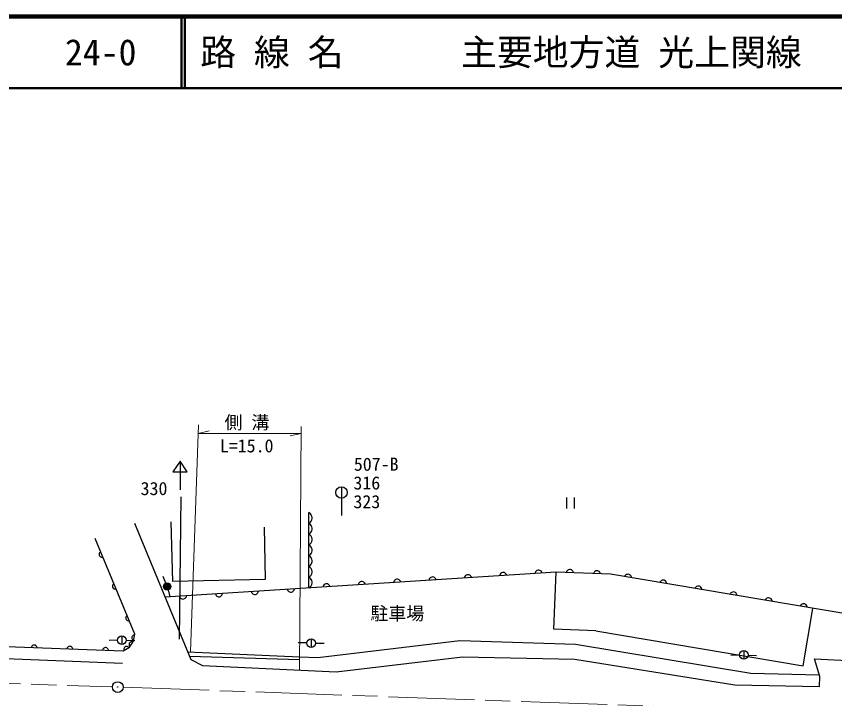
# Model space of a CAD drawing. Units: millimetres, scale not verified. Extents: x 40000 to 680000, y 20000 to 380000.
# Drawn here: x 154754 to 268818, y 284930 to 380000 of the extents above; entities that cross this region are included whole.
import ezdxf
from ezdxf.enums import TextEntityAlignment as Align

# ---------------------------------------------------------------- set-up
doc = ezdxf.new("R2010")
doc.units = ezdxf.units.MM
doc.header["$LTSCALE"] = 1000
doc.linetypes.add('CHAIN', pattern=[18.5, 12, -1.5, 3.5, -1.5])
for name, color, linetype, lineweight in [('M-BGD', 7, 'Continuous', 25), ('M-BMK', 2, 'CHAIN', 13), ('M-BMK-SRVR', 3, 'Continuous', 25), ('M-STR-HTXT', 7, 'Continuous', 13), ('M-STR-STRC', 7, 'Continuous', 25), ('M-TTL', 2, 'Continuous', 140), ('M-TTL-LINE', 7, 'Continuous', 50)]:
    doc.layers.add(name, color=color, linetype=linetype, lineweight=lineweight)
doc.layers.add('M-TTL-TXT', color=7, linetype='Continuous')
doc.styles.add('ＭＳ ゴシック', font='')
doc.styles.get('ＭＳ ゴシック').set_extended_font_data('MS Gothic')

msp = doc.modelspace()

# ---------------------------------------------------------------- linework, layer by layer
at = {"layer": 'M-BGD'}
for p, q in [((231423, 312935), (231423, 311435)), ((232563, 311435), (232563, 312935)), ((195519, 300352), (195519, 310887)), ((195669, 310762), (195519, 310852)), ((195759, 310672), (195669, 310762)), ((195849, 310552), (195759, 310672)), ((195939, 310372), (195849, 310552)), ((195969, 310192), (195939, 310372)), ((171222, 309381), (179060, 290384)), ((176542, 301250), (176351, 309558)), ((195519, 309352), (195669, 309442)), ((195669, 309262), (195519, 309352)), ((195669, 309442), (195759, 309532)), ((195759, 309172), (195669, 309262)), ((195759, 309532), (195849, 309652)), ((195849, 309052), (195759, 309172)), ((195849, 309652), (195939, 309832)), ((195939, 309832), (195969, 310012)), ((195969, 310012), (195969, 310192)), ((189274, 308810), (189441, 301546)), ((195669, 307942), (195759, 308032)), ((195759, 308032), (195849, 308152)), ((195939, 308872), (195849, 309052)), ((195849, 308152), (195939, 308332)), ((195969, 308692), (195939, 308872)), ((195939, 308332), (195969, 308512)), ((195969, 308512), (195969, 308692)), ((171286, 293910), (165715, 307228)), ((195519, 307852), (195669, 307942)), ((195669, 307762), (195519, 307852)), ((195759, 307672), (195669, 307762)), ((195849, 307552), (195759, 307672)), ((195939, 307372), (195849, 307552)), ((195969, 307192), (195939, 307372)), ((195939, 306832), (195969, 307012)), ((195969, 307012), (195969, 307192)), ((195519, 306352), (195669, 306442)), ((195669, 306262), (195519, 306352)), ((195669, 306442), (195759, 306532)), ((195759, 306172), (195669, 306262)), ((195759, 306532), (195849, 306652)), ((195849, 306052), (195759, 306172)), ((195849, 306652), (195939, 306832)), ((195939, 305872), (195849, 306052)), ((195969, 305692), (195939, 305872)), ((166314, 305131), (166301, 305038)), ((166301, 305038), (166308, 304937)), ((166308, 304937), (166358, 304819)), ((166357, 305235), (166314, 305131)), ((166413, 305310), (166357, 305235)), ((166358, 304819), (166424, 304743)), ((166489, 305377), (166413, 305310)), ((166424, 304743), (166500, 304688)), ((166500, 304688), (166604, 304645)), ((166604, 304645), (166697, 304631)), ((166697, 304631), (166798, 304639)), ((195519, 304852), (195669, 304942)), ((195669, 304762), (195519, 304852)), ((195669, 304942), (195759, 305032)), ((195759, 304672), (195669, 304762)), ((195759, 305032), (195849, 305152)), ((195849, 304552), (195759, 304672)), ((195849, 305152), (195939, 305332)), ((195939, 305332), (195969, 305512)), ((195969, 305512), (195969, 305692)), ((195519, 303352), (195669, 303442)), ((195669, 303442), (195759, 303532)), ((195759, 303532), (195849, 303652)), ((195939, 304372), (195849, 304552)), ((195849, 303652), (195939, 303832)), ((195969, 304192), (195939, 304372)), ((195939, 303832), (195969, 304012)), ((195969, 304012), (195969, 304192)), ((230014, 302566), (175478, 299066)), ((195669, 303262), (195519, 303352)), ((195759, 303172), (195669, 303262)), ((195849, 303052), (195759, 303172)), ((195939, 302872), (195849, 303052)), ((195849, 302152), (195939, 302332)), ((195969, 302692), (195939, 302872)), ((195939, 302332), (195969, 302512)), ((195969, 302512), (195969, 302692)), ((222209, 302286), (222155, 302182)), ((222302, 302392), (222209, 302286)), ((222398, 302458), (222302, 302392)), ((222515, 302506), (222398, 302458)), ((222675, 302516), (222515, 302506)), ((222797, 302484), (222675, 302516)), ((222901, 302431), (222797, 302484)), ((223007, 302337), (222901, 302431)), ((223074, 302241), (223007, 302337)), ((227083, 302499), (227051, 302376)), ((227137, 302602), (227083, 302499)), ((227230, 302708), (227137, 302602)), ((227326, 302775), (227230, 302708)), ((227443, 302822), (227326, 302775)), ((227603, 302832), (227443, 302822)), ((227725, 302800), (227603, 302832)), ((227829, 302747), (227725, 302800)), ((227935, 302653), (227829, 302747)), ((228001, 302557), (227935, 302653)), ((228049, 302440), (228001, 302557)), ((229683, 294613), (230014, 302566)), ((237580, 302251), (230014, 302566)), ((231451, 302627), (231406, 302508)), ((231515, 302724), (231451, 302627)), ((231619, 302820), (231515, 302724)), ((231721, 302876), (231619, 302820)), ((231843, 302911), (231721, 302876)), ((232003, 302904), (231843, 302911)), ((232121, 302859), (232003, 302904)), ((232219, 302795), (232121, 302859)), ((232314, 302691), (232219, 302795)), ((232370, 302588), (232314, 302691)), ((232405, 302467), (232370, 302588)), ((235234, 302469), (235189, 302351)), ((235298, 302566), (235234, 302469)), ((235402, 302662), (235298, 302566)), ((235505, 302718), (235402, 302662)), ((235626, 302753), (235505, 302718)), ((235786, 302746), (235626, 302753)), ((235904, 302701), (235786, 302746)), ((236002, 302637), (235904, 302701)), ((236097, 302533), (236002, 302637)), ((236153, 302431), (236097, 302533)), ((236188, 302309), (236153, 302431)), ((175582, 301020), (175198, 301943)), ((189441, 301546), (176542, 301250)), ((195519, 301852), (195669, 301942)), ((195669, 301762), (195519, 301852)), ((195669, 301942), (195759, 302032)), ((195759, 301672), (195669, 301762)), ((195759, 302032), (195849, 302152)), ((195849, 301552), (195759, 301672)), ((195939, 301372), (195849, 301552)), ((195969, 301192), (195939, 301372)), ((195969, 301012), (195969, 301192)), ((202687, 301193), (202591, 301127)), ((202804, 301241), (202687, 301193)), ((202964, 301251), (202804, 301241)), ((203086, 301219), (202964, 301251)), ((203190, 301165), (203086, 301219)), ((203296, 301072), (203190, 301165)), ((207372, 301233), (207340, 301111)), ((207426, 301337), (207372, 301233)), ((207519, 301443), (207426, 301337)), ((207615, 301510), (207519, 301443)), ((207732, 301557), (207615, 301510)), ((207892, 301567), (207732, 301557)), ((208014, 301535), (207892, 301567)), ((208118, 301482), (208014, 301535)), ((208224, 301388), (208118, 301482)), ((208290, 301292), (208224, 301388)), ((208338, 301175), (208290, 301292)), ((212300, 301550), (212268, 301427)), ((212353, 301653), (212300, 301550)), ((212447, 301760), (212353, 301653)), ((212543, 301826), (212447, 301760)), ((212660, 301873), (212543, 301826)), ((212820, 301884), (212660, 301873)), ((212942, 301851), (212820, 301884)), ((213045, 301798), (212942, 301851)), ((213152, 301705), (213045, 301798)), ((213218, 301609), (213152, 301705)), ((213266, 301491), (213218, 301609)), ((217228, 301866), (217195, 301744)), ((217281, 301970), (217228, 301866)), ((217375, 302076), (217281, 301970)), ((217470, 302142), (217375, 302076)), ((217588, 302190), (217470, 302142)), ((217747, 302200), (217588, 302190)), ((217870, 302168), (217747, 302200)), ((217973, 302114), (217870, 302168)), ((218079, 302021), (217973, 302114)), ((218146, 301925), (218079, 302021)), ((218193, 301808), (218146, 301925)), ((222155, 302182), (222123, 302060)), ((223121, 302124), (223074, 302241)), ((271863, 296489), (237580, 302251)), ((239595, 302034), (239536, 301922)), ((239671, 302123), (239595, 302034)), ((239786, 302205), (239671, 302123)), ((239895, 302247), (239786, 302205)), ((240020, 302267), (239895, 302247)), ((240177, 302240), (240020, 302267)), ((240289, 302181), (240177, 302240)), ((240378, 302105), (240289, 302181)), ((240460, 301990), (240378, 302105)), ((240502, 301882), (240460, 301990)), ((240522, 301757), (240502, 301882)), ((244493, 301211), (244433, 301099)), ((244568, 301300), (244493, 301211)), ((244684, 301382), (244568, 301300)), ((244792, 301424), (244684, 301382)), ((244917, 301444), (244792, 301424)), ((245075, 301417), (244917, 301444)), ((245187, 301358), (245075, 301417)), ((245275, 301282), (245187, 301358)), ((245357, 301167), (245275, 301282)), ((245400, 301059), (245357, 301167)), ((168171, 300692), (168158, 300599)), ((168158, 300599), (168166, 300498)), ((168166, 300498), (168215, 300380)), ((168214, 300796), (168171, 300692)), ((168270, 300871), (168214, 300796)), ((168215, 300380), (168282, 300304)), ((168346, 300938), (168270, 300871)), ((168282, 300304), (168357, 300249)), ((168357, 300249), (168461, 300206)), ((168461, 300206), (168554, 300192)), ((168554, 300192), (168655, 300200)), ((175904, 300076), (176165, 299110)), ((192515, 300160), (192563, 300042)), ((192563, 300042), (192629, 299946)), ((193334, 299892), (193427, 299998)), ((193427, 299998), (193481, 300101)), ((193481, 300101), (193513, 300224)), ((195519, 300352), (195669, 300442)), ((195669, 300442), (195759, 300532)), ((195759, 300532), (195849, 300652)), ((195849, 300652), (195939, 300832)), ((195939, 300832), (195969, 301012)), ((197516, 300601), (197484, 300479)), ((197570, 300705), (197516, 300601)), ((197663, 300811), (197570, 300705)), ((197759, 300877), (197663, 300811)), ((197876, 300925), (197759, 300877)), ((198036, 300935), (197876, 300925)), ((198158, 300903), (198036, 300935)), ((198262, 300849), (198158, 300903)), ((198368, 300756), (198262, 300849)), ((198435, 300660), (198368, 300756)), ((198482, 300543), (198435, 300660)), ((202444, 300917), (202412, 300795)), ((202498, 301021), (202444, 300917)), ((202591, 301127), (202498, 301021)), ((203362, 300976), (203296, 301072)), ((203410, 300859), (203362, 300976)), ((245420, 300934), (245400, 301059)), ((249390, 300388), (249331, 300276)), ((249466, 300477), (249390, 300388)), ((249581, 300559), (249466, 300477)), ((249690, 300601), (249581, 300559)), ((249815, 300621), (249690, 300601)), ((249972, 300594), (249815, 300621)), ((250084, 300535), (249972, 300594)), ((250173, 300459), (250084, 300535)), ((250255, 300344), (250173, 300459)), ((250297, 300235), (250255, 300344)), ((250317, 300110), (250297, 300235)), ((177484, 299195), (177532, 299078)), ((177532, 299078), (177598, 298982)), ((177598, 298982), (177704, 298888)), ((177704, 298888), (177808, 298835)), ((178090, 298813), (178207, 298861)), ((178207, 298861), (178303, 298927)), ((178303, 298927), (178396, 299033)), ((178396, 299033), (178450, 299137)), ((178450, 299137), (178482, 299259)), ((182494, 299516), (182542, 299399)), ((182542, 299399), (182608, 299303)), ((182608, 299303), (182714, 299210)), ((182714, 299210), (182818, 299156)), ((182818, 299156), (182940, 299124)), ((182940, 299124), (183100, 299134)), ((183100, 299134), (183217, 299182)), ((183217, 299182), (183313, 299248)), ((183313, 299248), (183407, 299355)), ((183407, 299355), (183460, 299458)), ((183460, 299458), (183492, 299581)), ((187505, 299838), (187552, 299721)), ((187552, 299721), (187619, 299625)), ((187619, 299625), (187725, 299532)), ((187725, 299532), (187828, 299478)), ((187828, 299478), (187951, 299446)), ((187951, 299446), (188110, 299456)), ((188110, 299456), (188228, 299504)), ((188228, 299504), (188324, 299570)), ((188324, 299570), (188417, 299676)), ((188417, 299676), (188470, 299780)), ((188470, 299780), (188503, 299902)), ((192629, 299946), (192735, 299853)), ((192735, 299853), (192839, 299800)), ((192839, 299800), (192961, 299767)), ((192961, 299767), (193121, 299778)), ((193121, 299778), (193238, 299825)), ((193238, 299825), (193334, 299892)), ((254288, 299565), (254228, 299453)), ((254363, 299653), (254288, 299565)), ((254479, 299736), (254363, 299653)), ((254587, 299778), (254479, 299736)), ((254712, 299798), (254587, 299778)), ((254870, 299771), (254712, 299798)), ((254982, 299712), (254870, 299771)), ((255070, 299636), (254982, 299712)), ((255152, 299521), (255070, 299636)), ((255195, 299412), (255152, 299521)), ((255215, 299287), (255195, 299412)), ((259376, 298912), (259261, 298830)), ((259485, 298955), (259376, 298912)), ((259610, 298975), (259485, 298955)), ((259768, 298948), (259610, 298975)), ((259879, 298889), (259768, 298948)), ((259968, 298813), (259879, 298889)), ((177808, 298835), (177930, 298803)), ((177930, 298803), (178090, 298813)), ((259185, 298742), (259126, 298630)), ((259261, 298830), (259185, 298742)), ((260050, 298698), (259968, 298813)), ((260093, 298589), (260050, 298698)), ((260112, 298464), (260093, 298589)), ((264083, 297919), (264023, 297807)), ((264159, 298007), (264083, 297919)), ((264274, 298089), (264159, 298007)), ((264382, 298132), (264274, 298089)), ((264507, 298151), (264382, 298132)), ((264665, 298125), (264507, 298151)), ((264777, 298066), (264665, 298125)), ((264865, 297990), (264777, 298066)), ((264947, 297875), (264865, 297990)), ((264990, 297766), (264947, 297875)), ((265010, 297641), (264990, 297766)), ((264445, 289508), (265789, 297510)), ((170029, 296253), (170015, 296160)), ((170015, 296160), (170023, 296059)), ((170023, 296059), (170072, 295941)), ((170072, 296357), (170029, 296253)), ((170127, 296432), (170072, 296357)), ((170072, 295941), (170139, 295865)), ((170203, 296499), (170127, 296432)), ((170139, 295865), (170214, 295810)), ((170214, 295810), (170319, 295767)), ((170319, 295767), (170411, 295753)), ((170411, 295753), (170512, 295761)), ((80208, 294846), (169663, 291612)), ((235517, 294370), (229683, 294613)), ((235517, 294370), (264445, 289508)), ((169468, 293683), (169468, 292483)), ((170872, 293553), (170847, 293428)), ((170847, 293428), (170859, 293327)), ((170859, 293327), (170891, 293239)), ((170922, 293641), (170872, 293553)), ((170891, 293239), (170953, 293145)), ((170985, 293710), (170922, 293641)), ((171079, 293773), (170985, 293710)), ((171167, 293804), (171079, 293773)), ((171092, 292938), (171286, 293910)), ((171267, 293817), (171167, 293804)), ((195837, 293272), (195837, 292072)), ((156874, 292170), (156839, 292076)), ((156925, 292249), (156874, 292170)), ((157008, 292326), (156925, 292249)), ((157089, 292371), (157008, 292326)), ((157187, 292399), (157089, 292371)), ((157314, 292395), (157187, 292399)), ((157409, 292359), (157314, 292395)), ((157487, 292308), (157409, 292359)), ((157565, 292226), (157487, 292308)), ((157610, 292144), (157565, 292226)), ((157638, 292047), (157610, 292144)), ((161895, 292069), (161844, 291991)), ((161978, 292146), (161895, 292069)), ((162059, 292191), (161978, 292146)), ((162156, 292220), (162059, 292191)), ((162284, 292215), (162156, 292220)), ((162379, 292180), (162284, 292215)), ((162457, 292129), (162379, 292180)), ((162534, 292046), (162457, 292129)), ((162579, 291964), (162534, 292046)), ((167029, 292012), (166947, 291966)), ((167126, 292040), (167029, 292012)), ((167254, 292035), (167126, 292040)), ((167349, 292000), (167254, 292035)), ((168868, 293072), (167668, 293052)), ((169663, 291612), (170533, 292088)), ((169811, 292040), (169764, 291960)), ((169880, 292114), (169811, 292040)), ((169993, 292176), (169880, 292114)), ((170092, 292194), (169993, 292176)), ((170068, 293066), (171267, 293034)), ((170185, 292190), (170092, 292194)), ((170294, 292158), (170185, 292190)), ((170374, 292111), (170294, 292158)), ((170449, 292042), (170374, 292111)), ((170470, 292547), (170466, 292453)), ((170466, 292453), (170489, 292342)), ((170496, 292644), (170470, 292547)), ((170489, 292342), (170530, 292258)), ((170566, 292751), (170496, 292644)), ((170530, 292258), (170592, 292179)), ((170533, 292088), (171092, 292938)), ((170646, 292814), (170566, 292751)), ((170730, 292854), (170646, 292814)), ((170841, 292877), (170730, 292854)), ((170934, 292874), (170841, 292877)), ((171032, 292848), (170934, 292874)), ((170953, 293145), (171022, 293082)), ((171022, 293082), (171110, 293032)), ((195237, 292683), (194037, 292705)), ((196437, 292664), (197637, 292649)), ((196771, 290680), (216566, 293032)), ((216566, 293032), (232676, 292530)), ((232676, 292530), (257123, 288456)), ((161844, 291991), (161808, 291896)), ((162608, 291867), (162579, 291964)), ((166814, 291811), (166778, 291716)), ((166864, 291889), (166814, 291811)), ((166947, 291966), (166864, 291889)), ((167427, 291949), (167349, 292000)), ((167504, 291866), (167427, 291949)), ((167549, 291785), (167504, 291866)), ((167578, 291688), (167549, 291785)), ((169732, 291851), (169729, 291758)), ((169729, 291758), (169747, 291658)), ((169764, 291960), (169732, 291851)), ((178622, 291447), (194230, 290774)), ((255551, 291001), (254352, 290953)), ((256150, 291626), (256150, 290426)), ((256750, 291004), (257949, 290961)), ((178869, 290847), (194227, 290362)), ((194230, 290774), (196771, 290680)), ((257123, 288456), (266674, 288238))]:
    msp.add_line(p, q, dxfattribs=at)
for centre, radius in [((175774, 300558), 500), ((175774, 300558), 440), ((175774, 300558), 380), ((175774, 300558), 320), ((175774, 300558), 260), ((175774, 300558), 200), ((175774, 300558), 140), ((175774, 300558), 80), ((175774, 300558), 20), ((169468, 293083), 600), ((195837, 292672), 600), ((256150, 291026), 600)]:
    msp.add_circle(centre, radius, dxfattribs=at)
at = {"layer": 'M-BMK'}
for p, q in [((69385, 289885), (168140, 286566)), ((169639, 286514), (268345, 283000))]:
    msp.add_line(p, q, dxfattribs=at)
at = {"layer": 'M-BMK-SRVR'}
for radius in [750, 30]:
    msp.add_circle((168889, 286541), radius, dxfattribs=at)
at = {"layer": 'M-STR-HTXT'}
for p, q in [((180162, 323095), (179019, 291429)), ((194216, 288901), (194466, 322852)), ((180118, 321893), (181636, 322244)), ((180118, 321893), (194454, 321893)), ((194454, 321893), (192937, 321542))]:
    msp.add_line(p, q, dxfattribs=at)
at = {"layer": 'M-STR-STRC'}
for p, q in [((177582, 318024), (176582, 316524)), ((178582, 316524), (177582, 318024)), ((177582, 318024), (177582, 314024)), ((176582, 316524), (178582, 316524)), ((200082, 314444), (200082, 310444)), ((177696, 313030), (177428, 293230)), ((80121, 293249), (169550, 289889)), ((179060, 290384), (180698, 289543)), ((199342, 288657), (216944, 290738)), ((216944, 290738), (232597, 290428)), ((232597, 290428), (254925, 286842)), ((266748, 287993), (265995, 290473)), ((265995, 290473), (272593, 290163)), ((180698, 289543), (199342, 288657)), ((266704, 286620), (266748, 287993)), ((254925, 286842), (266704, 286620))]:
    msp.add_line(p, q, dxfattribs=at)
msp.add_circle((200082, 313644), 800, dxfattribs=at)
at = {"layer": 'M-TTL'}
msp.add_line((680000, 380000), (40000, 380000), dxfattribs=at)
at = {"layer": 'M-TTL-LINE'}
for p, q in [((177750, 380000), (177750, 370000)), ((178250, 380000), (178250, 370000)), ((40000, 370000), (680000, 370000))]:
    msp.add_line(p, q, dxfattribs=at)

# ---------------------------------------------------------------- texts
at = {"layer": 'M-BGD', "style": 'ＭＳ ゴシック'}
msp.add_text('駐車場', height=1833, dxfattribs=at).set_placement((207859, 296795), align=Align.MIDDLE_CENTER)
at = {"layer": 'M-STR-HTXT', "style": 'ＭＳ ゴシック'}
for s, p in [('側 溝', (186890, 323417)), ('L=15.0', (186855, 320161))]:
    msp.add_text(s, height=1833, dxfattribs=at).set_placement(p, align=Align.MIDDLE_CENTER)
at = {"layer": 'M-STR-STRC', "style": 'ＭＳ ゴシック'}
for s, p in [('507-B', (204912, 317598)), ('330', (173941, 314208)), ('316', (203607, 314988)), ('323', (203607, 312378))]:
    msp.add_text(s, height=1833, dxfattribs=at).set_placement(p, align=Align.MIDDLE_CENTER)
at = {"layer": 'M-TTL-TXT', "style": 'ＭＳ ゴシック'}
for s, p in [('24-0', (161521, 375000)), ('路 線 名', (180380, 375000)), ('主要地方道 光上関線', (216734, 375000))]:
    msp.add_text(s, height=3666, dxfattribs=at).set_placement(p, align=Align.MIDDLE_LEFT)

doc.saveas('drawing.dxf')
